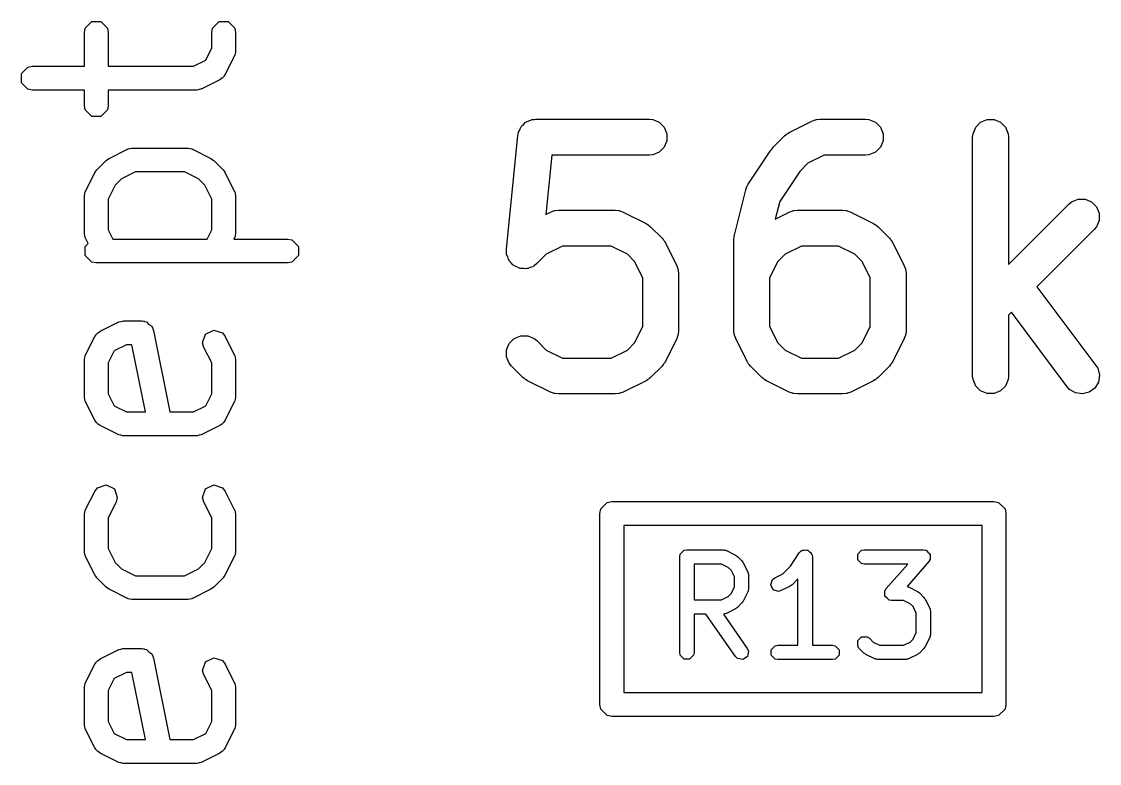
# Model space of a CAD drawing. Extents: x 2.08 to 4.63, y -4.92 to -2.81.
# Drawn here: x 2.4854 to 2.6631, y -4.4073 to -4.2851 of the extents above; entities that cross this region are included whole.
import ezdxf

# ---------------------------------------------------------------- set-up
doc = ezdxf.new("R2010")
doc.units = 0
doc.header["$MEASUREMENT"] = 0
doc.layers.add('BLACK', color=7, linetype='CONTINUOUS')

msp = doc.modelspace()

# ---------------------------------------------------------------- linework, layer by layer
at = {"layer": 'BLACK', "linetype": 'CONTINUOUS'}
for p, q in [((2.49589, -4.28613), (2.49695, -4.28507)), ((2.49695, -4.28507), (2.49846, -4.28507)), ((2.49846, -4.28507), (2.49953, -4.28613)), ((2.51689, -4.28613), (2.51795, -4.28507)), ((2.51795, -4.28507), (2.51946, -4.28507)), ((2.51946, -4.28507), (2.52052, -4.28613)), ((2.49574, -4.28689), (2.49589, -4.28613)), ((2.49574, -4.29242), (2.49574, -4.28689)), ((2.49953, -4.28613), (2.49967, -4.28689)), ((2.49967, -4.28689), (2.49967, -4.29242)), ((2.51674, -4.28689), (2.51689, -4.28613)), ((2.51674, -4.28942), (2.51674, -4.28689)), ((2.52052, -4.28613), (2.52067, -4.28689)), ((2.52067, -4.28689), (2.52067, -4.28989)), ((2.51574, -4.29142), (2.51674, -4.28942)), ((2.52049, -4.29067), (2.52046, -4.29077)), ((2.52052, -4.29064), (2.52049, -4.29067)), ((2.52058, -4.29033), (2.52052, -4.29064)), ((2.52067, -4.29003), (2.52058, -4.29033)), ((2.52067, -4.28989), (2.52065, -4.28998)), ((2.52065, -4.28998), (2.52067, -4.29003)), ((2.48645, -4.29257), (2.48721, -4.29242)), ((2.48721, -4.29242), (2.49574, -4.29242)), ((2.49967, -4.29242), (2.51374, -4.29242)), ((2.51374, -4.29242), (2.51574, -4.29142)), ((2.52046, -4.29077), (2.51896, -4.29377)), ((2.48539, -4.29363), (2.48645, -4.29257)), ((2.48539, -4.29514), (2.48539, -4.29363)), ((2.51858, -4.29426), (2.51849, -4.29437)), ((2.51869, -4.29418), (2.51858, -4.29426)), ((2.51872, -4.29408), (2.51869, -4.29418)), ((2.51896, -4.29377), (2.51872, -4.29408)), ((2.48645, -4.2962), (2.48539, -4.29514)), ((2.51808, -4.29465), (2.51508, -4.29615)), ((2.51839, -4.29441), (2.51808, -4.29465)), ((2.51849, -4.29437), (2.51839, -4.29441)), ((2.48721, -4.29635), (2.48645, -4.2962)), ((2.49574, -4.29635), (2.48721, -4.29635)), ((2.49574, -4.29888), (2.49574, -4.29635)), ((2.5142, -4.29635), (2.49967, -4.29635)), ((2.49967, -4.29635), (2.49967, -4.29888)), ((2.5143, -4.29633), (2.5142, -4.29635)), ((2.51434, -4.29635), (2.5143, -4.29633)), ((2.51465, -4.29627), (2.51434, -4.29635)), ((2.51496, -4.2962), (2.51465, -4.29627)), ((2.51499, -4.29617), (2.51496, -4.2962)), ((2.51508, -4.29615), (2.51499, -4.29617)), ((2.49589, -4.29964), (2.49574, -4.29888)), ((2.49695, -4.3007), (2.49589, -4.29964)), ((2.49953, -4.29964), (2.49846, -4.3007)), ((2.49967, -4.29888), (2.49953, -4.29964)), ((2.49846, -4.3007), (2.49695, -4.3007)), ((2.56874, -4.30152), (2.56915, -4.3014)), ((2.56915, -4.3014), (2.56955, -4.30123)), ((2.56955, -4.30123), (2.56977, -4.30121)), ((2.56977, -4.30121), (2.56984, -4.30119)), ((2.56984, -4.30119), (2.56991, -4.30119)), ((2.56991, -4.30119), (2.57012, -4.30117)), ((2.57012, -4.30117), (2.58887, -4.30117)), ((2.58887, -4.30117), (2.58945, -4.30123)), ((2.58945, -4.30123), (2.59051, -4.30167)), ((2.61567, -4.30149), (2.61621, -4.30128)), ((2.61621, -4.30128), (2.61632, -4.30127)), ((2.61632, -4.30127), (2.61642, -4.30123)), ((2.61642, -4.30123), (2.61699, -4.30117)), ((2.61699, -4.30117), (2.62449, -4.30117)), ((2.62449, -4.30117), (2.62507, -4.30123)), ((2.62507, -4.30123), (2.62613, -4.30167)), ((2.64347, -4.30167), (2.64454, -4.30123)), ((2.64454, -4.30123), (2.64569, -4.30123)), ((2.64569, -4.30123), (2.64675, -4.30167)), ((2.5673, -4.30327), (2.5675, -4.30289)), ((2.5675, -4.30289), (2.56767, -4.30249)), ((2.56767, -4.30249), (2.56777, -4.30238)), ((2.56777, -4.30238), (2.56784, -4.30225)), ((2.56784, -4.30225), (2.56818, -4.30198)), ((2.56818, -4.30198), (2.56848, -4.30167)), ((2.56848, -4.30167), (2.56862, -4.30161)), ((2.56862, -4.30161), (2.56874, -4.30152)), ((2.59051, -4.30167), (2.59133, -4.30249)), ((2.59133, -4.30249), (2.59177, -4.30355)), ((2.61192, -4.30336), (2.61567, -4.30149)), ((2.62613, -4.30167), (2.62695, -4.30249)), ((2.62695, -4.30249), (2.62739, -4.30355)), ((2.64222, -4.30355), (2.64266, -4.30249)), ((2.64266, -4.30249), (2.64347, -4.30167)), ((2.64675, -4.30167), (2.64757, -4.30249)), ((2.64757, -4.30249), (2.64801, -4.30355)), ((2.56531, -4.32258), (2.56719, -4.30383)), ((2.56719, -4.30383), (2.56723, -4.30362)), ((2.56723, -4.30355), (2.56726, -4.30348)), ((2.56723, -4.30362), (2.56723, -4.30355)), ((2.56726, -4.30348), (2.5673, -4.30327)), ((2.59177, -4.3047), (2.59133, -4.30577)), ((2.59177, -4.30355), (2.59177, -4.3047)), ((2.60928, -4.30579), (2.61116, -4.30391)), ((2.61116, -4.30391), (2.61138, -4.30373)), ((2.61138, -4.30373), (2.61143, -4.30367)), ((2.61143, -4.30367), (2.61152, -4.30361)), ((2.61152, -4.30361), (2.6116, -4.30355)), ((2.6116, -4.30355), (2.61167, -4.30352)), ((2.61167, -4.30352), (2.61192, -4.30336)), ((2.62739, -4.3047), (2.62695, -4.30577)), ((2.62739, -4.30355), (2.62739, -4.3047)), ((2.64216, -4.30413), (2.64222, -4.30355)), ((2.64216, -4.3435), (2.64216, -4.30413)), ((2.64801, -4.30355), (2.64807, -4.30413)), ((2.64807, -4.30413), (2.64807, -4.32512)), ((2.49983, -4.30762), (2.50283, -4.30612)), ((2.50283, -4.30612), (2.50292, -4.3061)), ((2.50292, -4.3061), (2.50295, -4.30606)), ((2.50295, -4.30606), (2.50326, -4.306)), ((2.50326, -4.306), (2.50357, -4.30592)), ((2.50357, -4.30592), (2.50361, -4.30593)), ((2.50361, -4.30593), (2.50371, -4.30591)), ((2.50371, -4.30591), (2.5127, -4.30591)), ((2.5127, -4.30591), (2.5128, -4.30593)), ((2.5128, -4.30593), (2.51284, -4.30592)), ((2.51284, -4.30592), (2.51315, -4.306)), ((2.51315, -4.306), (2.51346, -4.30606)), ((2.51346, -4.30606), (2.51349, -4.3061)), ((2.51349, -4.3061), (2.51358, -4.30612)), ((2.51358, -4.30612), (2.51658, -4.30762)), ((2.59051, -4.30658), (2.58945, -4.30702)), ((2.59133, -4.30577), (2.59051, -4.30658)), ((2.60516, -4.31186), (2.60891, -4.30624)), ((2.60891, -4.30624), (2.60909, -4.30602)), ((2.60891, -4.30624), (2.60891, -4.30624)), ((2.60891, -4.30624), (2.60891, -4.30624)), ((2.60909, -4.30602), (2.60928, -4.30579)), ((2.60928, -4.30579), (2.60928, -4.30579)), ((2.60928, -4.30579), (2.60928, -4.30579)), ((2.62613, -4.30658), (2.62507, -4.30702)), ((2.62695, -4.30577), (2.62613, -4.30658)), ((2.49781, -4.30949), (2.49931, -4.30799)), ((2.49931, -4.30799), (2.49958, -4.30782)), ((2.49958, -4.30782), (2.49983, -4.30762)), ((2.51658, -4.30762), (2.51683, -4.30782)), ((2.51683, -4.30782), (2.5171, -4.30799)), ((2.5171, -4.30799), (2.5186, -4.30949)), ((2.5728, -4.30708), (2.57182, -4.31685)), ((2.58887, -4.30708), (2.5728, -4.30708)), ((2.58945, -4.30702), (2.58887, -4.30708)), ((2.61499, -4.30843), (2.61366, -4.30976)), ((2.61769, -4.30708), (2.61499, -4.30843)), ((2.62449, -4.30708), (2.61769, -4.30708)), ((2.62507, -4.30702), (2.62449, -4.30708)), ((2.49595, -4.313), (2.49745, -4.31)), ((2.49745, -4.31), (2.49764, -4.30975)), ((2.49764, -4.30975), (2.49781, -4.30949)), ((2.50417, -4.30985), (2.50187, -4.311)), ((2.51224, -4.30985), (2.50417, -4.30985)), ((2.51454, -4.311), (2.51224, -4.30985)), ((2.5186, -4.30949), (2.51877, -4.30975)), ((2.51877, -4.30975), (2.51896, -4.31)), ((2.51896, -4.31), (2.52046, -4.313)), ((2.61366, -4.30976), (2.61036, -4.31471)), ((2.50082, -4.31205), (2.49967, -4.31435)), ((2.50187, -4.311), (2.50082, -4.31205)), ((2.51559, -4.31205), (2.51454, -4.311)), ((2.51674, -4.31435), (2.51559, -4.31205)), ((2.60499, -4.31218), (2.60516, -4.31186)), ((2.49574, -4.31374), (2.49583, -4.31344)), ((2.49576, -4.31379), (2.49574, -4.31374)), ((2.49574, -4.31388), (2.49576, -4.31379)), ((2.49583, -4.31344), (2.49589, -4.31313)), ((2.49589, -4.31313), (2.49592, -4.3131)), ((2.49592, -4.3131), (2.49595, -4.313)), ((2.52046, -4.313), (2.52049, -4.3131)), ((2.52049, -4.3131), (2.52052, -4.31313)), ((2.52052, -4.31313), (2.52058, -4.31344)), ((2.52058, -4.31344), (2.52067, -4.31374)), ((2.52067, -4.31374), (2.52065, -4.31379)), ((2.52065, -4.31379), (2.52067, -4.31388)), ((2.60288, -4.32028), (2.60475, -4.31278)), ((2.60475, -4.31278), (2.60488, -4.31244)), ((2.60488, -4.31244), (2.60489, -4.31237)), ((2.60489, -4.31237), (2.60492, -4.31231)), ((2.60492, -4.31231), (2.60495, -4.31224)), ((2.60495, -4.31224), (2.60499, -4.31218)), ((2.49574, -4.31988), (2.49574, -4.31388)), ((2.49967, -4.31435), (2.49967, -4.31942)), ((2.51674, -4.31942), (2.51674, -4.31435)), ((2.52067, -4.31388), (2.52067, -4.31988)), ((2.61036, -4.31471), (2.60963, -4.31763)), ((2.64807, -4.32512), (2.65802, -4.31516)), ((2.65802, -4.31516), (2.65847, -4.31479)), ((2.65847, -4.31479), (2.65954, -4.31435)), ((2.65954, -4.31435), (2.66069, -4.31435)), ((2.66069, -4.31435), (2.66175, -4.31479)), ((2.66175, -4.31479), (2.66257, -4.31561)), ((2.66257, -4.31561), (2.66301, -4.31667)), ((2.57182, -4.31685), (2.57255, -4.31648)), ((2.57255, -4.31648), (2.57309, -4.31628)), ((2.57309, -4.31628), (2.5732, -4.31627)), ((2.5732, -4.31627), (2.5733, -4.31623)), ((2.5733, -4.31623), (2.57387, -4.31617)), ((2.57387, -4.31617), (2.58325, -4.31617)), ((2.58325, -4.31617), (2.58382, -4.31623)), ((2.58382, -4.31623), (2.58392, -4.31627)), ((2.58392, -4.31627), (2.58403, -4.31628)), ((2.58403, -4.31628), (2.58457, -4.31648)), ((2.58457, -4.31648), (2.58832, -4.31836)), ((2.60963, -4.31763), (2.61192, -4.31648)), ((2.61192, -4.31648), (2.61246, -4.31628)), ((2.61246, -4.31628), (2.61257, -4.31627)), ((2.61257, -4.31627), (2.61267, -4.31623)), ((2.61267, -4.31623), (2.61324, -4.31617)), ((2.61324, -4.31617), (2.62074, -4.31617)), ((2.62074, -4.31617), (2.62132, -4.31623)), ((2.62132, -4.31623), (2.62142, -4.31627)), ((2.62142, -4.31627), (2.62152, -4.31628)), ((2.62152, -4.31628), (2.62206, -4.31648)), ((2.62206, -4.31648), (2.62581, -4.31836)), ((2.66301, -4.31667), (2.66301, -4.31783)), ((2.58832, -4.31836), (2.58856, -4.31851)), ((2.58856, -4.31851), (2.58864, -4.31854)), ((2.58864, -4.31854), (2.58872, -4.31861)), ((2.58872, -4.31861), (2.58881, -4.31867)), ((2.58881, -4.31867), (2.58886, -4.31873)), ((2.58886, -4.31873), (2.58908, -4.31891)), ((2.58908, -4.31891), (2.59096, -4.32079)), ((2.62581, -4.31836), (2.62606, -4.31851)), ((2.62606, -4.31851), (2.62613, -4.31854)), ((2.62613, -4.31854), (2.62621, -4.31861)), ((2.62621, -4.31861), (2.6263, -4.31867)), ((2.6263, -4.31867), (2.62635, -4.31873)), ((2.62635, -4.31873), (2.62658, -4.31891)), ((2.62658, -4.31891), (2.62845, -4.32079)), ((2.66257, -4.31889), (2.6622, -4.31934)), ((2.66301, -4.31783), (2.66257, -4.31889)), ((2.49576, -4.31998), (2.49574, -4.31988)), ((2.49574, -4.32002), (2.49576, -4.31998)), ((2.49583, -4.32033), (2.49574, -4.32002)), ((2.49589, -4.32064), (2.49583, -4.32033)), ((2.49592, -4.32067), (2.49589, -4.32064)), ((2.49595, -4.32076), (2.49592, -4.32067)), ((2.49638, -4.32163), (2.49595, -4.32076)), ((2.49967, -4.31942), (2.50042, -4.32091)), ((2.50042, -4.32091), (2.51599, -4.32091)), ((2.51599, -4.32091), (2.51674, -4.31942)), ((2.52046, -4.32076), (2.52039, -4.32091)), ((2.52039, -4.32091), (2.5292, -4.32091)), ((2.52049, -4.32067), (2.52046, -4.32076)), ((2.52052, -4.32064), (2.52049, -4.32067)), ((2.52058, -4.32033), (2.52052, -4.32064)), ((2.52067, -4.32002), (2.52058, -4.32033)), ((2.52067, -4.31988), (2.52065, -4.31998)), ((2.52065, -4.31998), (2.52067, -4.32002)), ((2.5292, -4.32091), (2.52996, -4.32106)), ((2.59096, -4.32079), (2.59114, -4.32101)), ((2.60279, -4.32086), (2.60283, -4.32064)), ((2.6028, -4.3209), (2.60279, -4.32086)), ((2.60279, -4.321), (2.6028, -4.3209)), ((2.60283, -4.32064), (2.60285, -4.32042)), ((2.60285, -4.32042), (2.60286, -4.32038)), ((2.60286, -4.32038), (2.60288, -4.32028)), ((2.62845, -4.32079), (2.62864, -4.32101)), ((2.6622, -4.31934), (2.65276, -4.32878)), ((2.49589, -4.32213), (2.49638, -4.32163)), ((2.49589, -4.32363), (2.49589, -4.32213)), ((2.52996, -4.32106), (2.53102, -4.32213)), ((2.53102, -4.32213), (2.53102, -4.32363)), ((2.56531, -4.32316), (2.56531, -4.32258)), ((2.57457, -4.32208), (2.57187, -4.32343)), ((2.58255, -4.32208), (2.57457, -4.32208)), ((2.58525, -4.32343), (2.58255, -4.32208)), ((2.59114, -4.32101), (2.5912, -4.32106)), ((2.5912, -4.32106), (2.59126, -4.32115)), ((2.59126, -4.32115), (2.59133, -4.32123)), ((2.59133, -4.32123), (2.59136, -4.32131)), ((2.59136, -4.32131), (2.59151, -4.32155)), ((2.59151, -4.32155), (2.59339, -4.3253)), ((2.60279, -4.336), (2.60279, -4.321)), ((2.61394, -4.32208), (2.61124, -4.32343)), ((2.62004, -4.32208), (2.61394, -4.32208)), ((2.62274, -4.32343), (2.62004, -4.32208)), ((2.62864, -4.32101), (2.6287, -4.32106)), ((2.6287, -4.32106), (2.62875, -4.32115)), ((2.62875, -4.32115), (2.62882, -4.32123)), ((2.62882, -4.32123), (2.62885, -4.32131)), ((2.62885, -4.32131), (2.62901, -4.32155)), ((2.62901, -4.32155), (2.63088, -4.3253)), ((2.49695, -4.3247), (2.49589, -4.32363)), ((2.53102, -4.32363), (2.52996, -4.3247)), ((2.56535, -4.3233), (2.56531, -4.32316)), ((2.56535, -4.32345), (2.56535, -4.3233)), ((2.56552, -4.32385), (2.56535, -4.32345)), ((2.56564, -4.32426), (2.56552, -4.32385)), ((2.56574, -4.32438), (2.56564, -4.32426)), ((2.56579, -4.32451), (2.56574, -4.32438)), ((2.5661, -4.32482), (2.56579, -4.32451)), ((2.57187, -4.32343), (2.57034, -4.32496)), ((2.58644, -4.32462), (2.58525, -4.32343)), ((2.61124, -4.32343), (2.61005, -4.32462)), ((2.62394, -4.32462), (2.62274, -4.32343)), ((2.49771, -4.32485), (2.49695, -4.3247)), ((2.5292, -4.32485), (2.49771, -4.32485)), ((2.52996, -4.3247), (2.5292, -4.32485)), ((2.56637, -4.32515), (2.5661, -4.32482)), ((2.5665, -4.32522), (2.56637, -4.32515)), ((2.56661, -4.32533), (2.5665, -4.32522)), ((2.56701, -4.32549), (2.56661, -4.32533)), ((2.56739, -4.3257), (2.56701, -4.32549)), ((2.56754, -4.32571), (2.56739, -4.3257)), ((2.56767, -4.32577), (2.56754, -4.32571)), ((2.5681, -4.32577), (2.56767, -4.32577)), ((2.56853, -4.32581), (2.5681, -4.32577)), ((2.56868, -4.32577), (2.56853, -4.32581)), ((2.56882, -4.32577), (2.56868, -4.32577)), ((2.56922, -4.32561), (2.56882, -4.32577)), ((2.56964, -4.32548), (2.56922, -4.32561)), ((2.56975, -4.32539), (2.56964, -4.32548)), ((2.56989, -4.32533), (2.56975, -4.32539)), ((2.57034, -4.32496), (2.56989, -4.32533)), ((2.58779, -4.32732), (2.58644, -4.32462)), ((2.59339, -4.3253), (2.59359, -4.32584)), ((2.59359, -4.32584), (2.5936, -4.32595)), ((2.5936, -4.32595), (2.59364, -4.32605)), ((2.59364, -4.32605), (2.5937, -4.32662)), ((2.61005, -4.32462), (2.6087, -4.32732)), ((2.62529, -4.32732), (2.62394, -4.32462)), ((2.63088, -4.3253), (2.63109, -4.32584)), ((2.63109, -4.32584), (2.6311, -4.32595)), ((2.6311, -4.32595), (2.63114, -4.32605)), ((2.63114, -4.32605), (2.63119, -4.32662)), ((2.58779, -4.3353), (2.58779, -4.32732)), ((2.5937, -4.32662), (2.5937, -4.336)), ((2.6087, -4.32732), (2.6087, -4.3353)), ((2.62529, -4.3353), (2.62529, -4.32732)), ((2.63119, -4.32662), (2.63119, -4.336)), ((2.65276, -4.32878), (2.66247, -4.34173)), ((2.64854, -4.33299), (2.64807, -4.33347)), ((2.65775, -4.34527), (2.64854, -4.33299)), ((2.49833, -4.33612), (2.50133, -4.33462)), ((2.50133, -4.33462), (2.50142, -4.33459)), ((2.50142, -4.33459), (2.50145, -4.33456)), ((2.50145, -4.33456), (2.50176, -4.3345)), ((2.50176, -4.3345), (2.50207, -4.33442)), ((2.50207, -4.33442), (2.50211, -4.33443)), ((2.50211, -4.33443), (2.50221, -4.33441)), ((2.50221, -4.33441), (2.50521, -4.33441)), ((2.50521, -4.33441), (2.50549, -4.33447)), ((2.50549, -4.33447), (2.50559, -4.33445)), ((2.50559, -4.33445), (2.50567, -4.3345)), ((2.50567, -4.3345), (2.50596, -4.33456)), ((2.50596, -4.33456), (2.50636, -4.33497)), ((2.50636, -4.33497), (2.50684, -4.33528)), ((2.64807, -4.33347), (2.64807, -4.3435)), ((2.49745, -4.337), (2.49769, -4.33669)), ((2.49769, -4.33669), (2.49772, -4.33659)), ((2.49772, -4.33659), (2.49783, -4.3365)), ((2.49783, -4.3365), (2.49792, -4.33639)), ((2.49792, -4.33639), (2.49802, -4.33636)), ((2.49802, -4.33636), (2.49833, -4.33612)), ((2.50684, -4.33528), (2.50695, -4.33556)), ((2.50695, -4.33556), (2.50702, -4.33563)), ((2.50702, -4.33563), (2.50702, -4.33573)), ((2.50702, -4.33573), (2.50714, -4.33599)), ((2.50714, -4.33599), (2.50982, -4.34941)), ((2.51524, -4.33802), (2.51572, -4.33659)), ((2.51572, -4.33659), (2.51706, -4.33592)), ((2.51706, -4.33592), (2.51849, -4.33639)), ((2.51849, -4.33639), (2.51896, -4.337)), ((2.56661, -4.33729), (2.56767, -4.33685)), ((2.56767, -4.33685), (2.56882, -4.33685)), ((2.56882, -4.33685), (2.56989, -4.33729)), ((2.58644, -4.338), (2.58779, -4.3353)), ((2.59359, -4.33678), (2.59339, -4.33732)), ((2.5936, -4.33667), (2.59359, -4.33678)), ((2.59364, -4.33657), (2.5936, -4.33667)), ((2.5937, -4.336), (2.59364, -4.33657)), ((2.60285, -4.33657), (2.60279, -4.336)), ((2.60289, -4.33667), (2.60285, -4.33657)), ((2.6029, -4.33678), (2.60289, -4.33667)), ((2.6031, -4.33732), (2.6029, -4.33678)), ((2.6087, -4.3353), (2.61005, -4.338)), ((2.62394, -4.338), (2.62529, -4.3353)), ((2.63109, -4.33678), (2.63088, -4.33732)), ((2.6311, -4.33667), (2.63109, -4.33678)), ((2.63114, -4.33657), (2.6311, -4.33667)), ((2.63119, -4.336), (2.63114, -4.33657)), ((2.49595, -4.34), (2.49745, -4.337)), ((2.50267, -4.33835), (2.50067, -4.33935)), ((2.50359, -4.33835), (2.50267, -4.33835)), ((2.5058, -4.34941), (2.50359, -4.33835)), ((2.51544, -4.33876), (2.51524, -4.33802)), ((2.51896, -4.337), (2.52046, -4.34)), ((2.56535, -4.33917), (2.56579, -4.33811)), ((2.56579, -4.33811), (2.56661, -4.33729)), ((2.56989, -4.33729), (2.57034, -4.33766)), ((2.57034, -4.33766), (2.57187, -4.3392)), ((2.58525, -4.3392), (2.58644, -4.338)), ((2.59339, -4.33732), (2.59151, -4.34107)), ((2.60498, -4.34107), (2.6031, -4.33732)), ((2.61005, -4.338), (2.61124, -4.3392)), ((2.62274, -4.3392), (2.62394, -4.338)), ((2.63088, -4.33732), (2.62901, -4.34107)), ((2.49574, -4.34074), (2.49583, -4.34044)), ((2.49583, -4.34044), (2.49589, -4.34013)), ((2.49589, -4.34013), (2.49592, -4.34009)), ((2.49592, -4.34009), (2.49595, -4.34)), ((2.50067, -4.33935), (2.49967, -4.34134)), ((2.51674, -4.34134), (2.51544, -4.33876)), ((2.52046, -4.34), (2.52049, -4.34009)), ((2.52049, -4.34009), (2.52052, -4.34013)), ((2.52052, -4.34013), (2.52058, -4.34044)), ((2.52058, -4.34044), (2.52067, -4.34074)), ((2.56535, -4.34032), (2.56535, -4.33917)), ((2.56579, -4.34139), (2.56535, -4.34032)), ((2.57187, -4.3392), (2.57457, -4.34054)), ((2.58255, -4.34054), (2.58525, -4.3392)), ((2.61124, -4.3392), (2.61394, -4.34054)), ((2.62004, -4.34054), (2.62274, -4.3392)), ((2.49576, -4.34078), (2.49574, -4.34074)), ((2.49574, -4.34088), (2.49576, -4.34078)), ((2.49574, -4.34688), (2.49574, -4.34088)), ((2.49967, -4.34134), (2.49967, -4.34641)), ((2.51674, -4.34641), (2.51674, -4.34134)), ((2.52067, -4.34074), (2.52065, -4.34078)), ((2.52065, -4.34078), (2.52067, -4.34088)), ((2.52067, -4.34088), (2.52067, -4.34688)), ((2.56616, -4.34184), (2.56579, -4.34139)), ((2.56804, -4.34371), (2.56616, -4.34184)), ((2.57457, -4.34054), (2.58255, -4.34054)), ((2.59096, -4.34184), (2.58908, -4.34371)), ((2.59114, -4.34161), (2.59096, -4.34184)), ((2.5912, -4.34156), (2.59114, -4.34161)), ((2.59126, -4.34147), (2.5912, -4.34156)), ((2.59133, -4.34139), (2.59126, -4.34147)), ((2.59136, -4.34132), (2.59133, -4.34139)), ((2.59151, -4.34107), (2.59136, -4.34132)), ((2.60513, -4.34132), (2.60498, -4.34107)), ((2.60516, -4.34139), (2.60513, -4.34132)), ((2.60523, -4.34147), (2.60516, -4.34139)), ((2.60529, -4.34156), (2.60523, -4.34147)), ((2.60534, -4.34161), (2.60529, -4.34156)), ((2.60553, -4.34184), (2.60534, -4.34161)), ((2.60741, -4.34371), (2.60553, -4.34184)), ((2.61394, -4.34054), (2.62004, -4.34054)), ((2.62845, -4.34184), (2.62658, -4.34371)), ((2.62864, -4.34161), (2.62845, -4.34184)), ((2.6287, -4.34156), (2.62864, -4.34161)), ((2.62875, -4.34147), (2.6287, -4.34156)), ((2.62882, -4.34139), (2.62875, -4.34147)), ((2.62885, -4.34132), (2.62882, -4.34139)), ((2.62901, -4.34107), (2.62885, -4.34132)), ((2.66247, -4.34173), (2.66277, -4.34222)), ((2.66277, -4.34222), (2.66306, -4.34334)), ((2.56826, -4.3439), (2.56804, -4.34371)), ((2.56831, -4.34395), (2.56826, -4.3439)), ((2.5684, -4.34401), (2.56831, -4.34395)), ((2.56848, -4.34408), (2.5684, -4.34401)), ((2.58872, -4.34401), (2.58864, -4.34408)), ((2.58881, -4.34395), (2.58872, -4.34401)), ((2.58886, -4.3439), (2.58881, -4.34395)), ((2.58908, -4.34371), (2.58886, -4.3439)), ((2.60763, -4.3439), (2.60741, -4.34371)), ((2.60768, -4.34395), (2.60763, -4.3439)), ((2.60777, -4.34401), (2.60768, -4.34395)), ((2.60785, -4.34408), (2.60777, -4.34401)), ((2.62621, -4.34401), (2.62613, -4.34408)), ((2.6263, -4.34395), (2.62621, -4.34401)), ((2.62635, -4.3439), (2.6263, -4.34395)), ((2.62658, -4.34371), (2.62635, -4.3439)), ((2.64222, -4.34407), (2.64216, -4.3435)), ((2.64807, -4.3435), (2.64801, -4.34407)), ((2.66306, -4.34334), (2.6629, -4.34448)), ((2.56855, -4.34411), (2.56848, -4.34408)), ((2.5688, -4.34426), (2.56855, -4.34411)), ((2.57255, -4.34614), (2.5688, -4.34426)), ((2.58832, -4.34426), (2.58457, -4.34614)), ((2.58856, -4.34411), (2.58832, -4.34426)), ((2.58864, -4.34408), (2.58856, -4.34411)), ((2.60792, -4.34411), (2.60785, -4.34408)), ((2.60817, -4.34426), (2.60792, -4.34411)), ((2.61192, -4.34614), (2.60817, -4.34426)), ((2.62581, -4.34426), (2.62206, -4.34614)), ((2.62606, -4.34411), (2.62581, -4.34426)), ((2.62613, -4.34408), (2.62606, -4.34411)), ((2.64266, -4.34514), (2.64222, -4.34407)), ((2.64347, -4.34595), (2.64266, -4.34514)), ((2.64757, -4.34514), (2.64675, -4.34595)), ((2.64801, -4.34407), (2.64757, -4.34514)), ((2.65814, -4.3457), (2.65775, -4.34527)), ((2.65913, -4.34628), (2.65814, -4.3457)), ((2.66231, -4.34547), (2.66139, -4.34616)), ((2.6629, -4.34448), (2.66231, -4.34547)), ((2.49576, -4.34698), (2.49574, -4.34688)), ((2.49574, -4.34702), (2.49576, -4.34698)), ((2.49583, -4.34732), (2.49574, -4.34702)), ((2.49589, -4.34763), (2.49583, -4.34732)), ((2.49967, -4.34641), (2.50067, -4.34841)), ((2.51574, -4.34841), (2.51674, -4.34641)), ((2.52058, -4.34732), (2.52052, -4.34763)), ((2.52067, -4.34702), (2.52058, -4.34732)), ((2.52067, -4.34688), (2.52065, -4.34698)), ((2.52065, -4.34698), (2.52067, -4.34702)), ((2.57309, -4.34634), (2.57255, -4.34614)), ((2.5732, -4.34635), (2.57309, -4.34634)), ((2.5733, -4.34639), (2.5732, -4.34635)), ((2.57387, -4.34645), (2.5733, -4.34639)), ((2.58325, -4.34645), (2.57387, -4.34645)), ((2.58382, -4.34639), (2.58325, -4.34645)), ((2.58392, -4.34635), (2.58382, -4.34639)), ((2.58403, -4.34634), (2.58392, -4.34635)), ((2.58457, -4.34614), (2.58403, -4.34634)), ((2.61246, -4.34634), (2.61192, -4.34614)), ((2.61257, -4.34635), (2.61246, -4.34634)), ((2.61267, -4.34639), (2.61257, -4.34635)), ((2.61324, -4.34645), (2.61267, -4.34639)), ((2.62074, -4.34645), (2.61324, -4.34645)), ((2.62132, -4.34639), (2.62074, -4.34645)), ((2.62142, -4.34635), (2.62132, -4.34639)), ((2.62152, -4.34634), (2.62142, -4.34635)), ((2.62206, -4.34614), (2.62152, -4.34634)), ((2.64454, -4.34639), (2.64347, -4.34595)), ((2.64569, -4.34639), (2.64454, -4.34639)), ((2.64675, -4.34595), (2.64569, -4.34639)), ((2.66027, -4.34645), (2.65913, -4.34628)), ((2.66139, -4.34616), (2.66027, -4.34645)), ((2.49592, -4.34766), (2.49589, -4.34763)), ((2.49595, -4.34776), (2.49592, -4.34766)), ((2.49745, -4.35076), (2.49595, -4.34776)), ((2.50067, -4.34841), (2.50267, -4.34941)), ((2.51374, -4.34941), (2.51574, -4.34841)), ((2.52046, -4.34776), (2.51896, -4.35076)), ((2.52049, -4.34766), (2.52046, -4.34776)), ((2.52052, -4.34763), (2.52049, -4.34766)), ((2.49769, -4.35107), (2.49745, -4.35076)), ((2.49772, -4.35117), (2.49769, -4.35107)), ((2.49783, -4.35125), (2.49772, -4.35117)), ((2.50267, -4.34941), (2.5058, -4.34941)), ((2.50982, -4.34941), (2.51374, -4.34941)), ((2.51869, -4.35117), (2.51858, -4.35125)), ((2.51872, -4.35107), (2.51869, -4.35117)), ((2.51896, -4.35076), (2.51872, -4.35107)), ((2.49792, -4.35137), (2.49783, -4.35125)), ((2.49802, -4.3514), (2.49792, -4.35137)), ((2.49833, -4.35164), (2.49802, -4.3514)), ((2.50133, -4.35314), (2.49833, -4.35164)), ((2.51808, -4.35164), (2.51508, -4.35314)), ((2.51839, -4.3514), (2.51808, -4.35164)), ((2.51849, -4.35137), (2.51839, -4.3514)), ((2.51858, -4.35125), (2.51849, -4.35137)), ((2.50142, -4.35316), (2.50133, -4.35314)), ((2.50145, -4.3532), (2.50142, -4.35316)), ((2.50176, -4.35326), (2.50145, -4.3532)), ((2.50207, -4.35334), (2.50176, -4.35326)), ((2.50211, -4.35333), (2.50207, -4.35334)), ((2.50221, -4.35335), (2.50211, -4.35333)), ((2.5142, -4.35335), (2.50221, -4.35335)), ((2.5143, -4.35333), (2.5142, -4.35335)), ((2.51434, -4.35334), (2.5143, -4.35333)), ((2.51465, -4.35326), (2.51434, -4.35334)), ((2.51496, -4.3532), (2.51465, -4.35326)), ((2.51499, -4.35316), (2.51496, -4.3532)), ((2.51508, -4.35314), (2.51499, -4.35316)), ((2.49792, -4.36189), (2.49935, -4.36141)), ((2.49935, -4.36141), (2.50069, -4.36209)), ((2.51572, -4.36209), (2.51706, -4.36141)), ((2.51706, -4.36141), (2.51849, -4.36189)), ((2.49595, -4.3655), (2.49745, -4.3625)), ((2.49745, -4.3625), (2.49792, -4.36189)), ((2.50069, -4.36209), (2.50117, -4.36352)), ((2.50117, -4.36352), (2.50097, -4.36426)), ((2.51524, -4.36352), (2.51572, -4.36209)), ((2.51544, -4.36426), (2.51524, -4.36352)), ((2.51849, -4.36189), (2.51896, -4.3625)), ((2.51896, -4.3625), (2.52046, -4.3655)), ((2.50097, -4.36426), (2.49967, -4.36684)), ((2.51674, -4.36684), (2.51544, -4.36426)), ((2.58087, -4.36539), (2.58193, -4.36432)), ((2.58193, -4.36432), (2.58268, -4.36417)), ((2.58268, -4.36417), (2.64568, -4.36417)), ((2.64568, -4.36417), (2.64643, -4.36432)), ((2.64643, -4.36432), (2.6475, -4.36539)), ((2.49574, -4.36624), (2.49583, -4.36593)), ((2.49576, -4.36628), (2.49574, -4.36624)), ((2.49574, -4.36638), (2.49576, -4.36628)), ((2.49574, -4.37238), (2.49574, -4.36638)), ((2.49583, -4.36593), (2.49589, -4.36562)), ((2.49589, -4.36562), (2.49592, -4.36559)), ((2.49592, -4.36559), (2.49595, -4.3655)), ((2.49967, -4.36684), (2.49967, -4.37191)), ((2.51674, -4.37191), (2.51674, -4.36684)), ((2.52046, -4.3655), (2.52049, -4.36559)), ((2.52049, -4.36559), (2.52052, -4.36562)), ((2.52052, -4.36562), (2.52058, -4.36593)), ((2.52058, -4.36593), (2.52067, -4.36624)), ((2.52067, -4.36624), (2.52065, -4.36628)), ((2.52065, -4.36628), (2.52067, -4.36638)), ((2.52067, -4.36638), (2.52067, -4.37238)), ((2.58072, -4.36614), (2.58087, -4.36539)), ((2.58072, -4.39764), (2.58072, -4.36614)), ((2.6475, -4.36539), (2.64764, -4.36614)), ((2.64764, -4.36614), (2.64764, -4.39764)), ((2.58465, -4.36811), (2.58465, -4.39567)), ((2.64371, -4.36811), (2.58465, -4.36811)), ((2.64371, -4.39567), (2.64371, -4.36811)), ((2.49576, -4.37247), (2.49574, -4.37238)), ((2.49574, -4.37251), (2.49576, -4.37247)), ((2.49967, -4.37191), (2.50082, -4.37421)), ((2.51559, -4.37421), (2.51674, -4.37191)), ((2.52067, -4.37238), (2.52065, -4.37247)), ((2.52065, -4.37247), (2.52067, -4.37251)), ((2.59397, -4.37285), (2.59461, -4.37221)), ((2.59461, -4.37221), (2.59506, -4.37212)), ((2.59506, -4.37212), (2.60106, -4.37212)), ((2.60106, -4.37212), (2.60112, -4.37213)), ((2.60112, -4.37213), (2.60114, -4.37213)), ((2.60114, -4.37213), (2.60132, -4.37218)), ((2.60132, -4.37218), (2.60151, -4.37221)), ((2.60151, -4.37221), (2.60153, -4.37223)), ((2.60153, -4.37223), (2.60159, -4.37225)), ((2.60159, -4.37225), (2.60309, -4.373)), ((2.61357, -4.37265), (2.6139, -4.37232)), ((2.6139, -4.37232), (2.61402, -4.3723)), ((2.61402, -4.3723), (2.6141, -4.37221)), ((2.6141, -4.37221), (2.61445, -4.37221)), ((2.61445, -4.37221), (2.61478, -4.37215)), ((2.61478, -4.37215), (2.61489, -4.37221)), ((2.61489, -4.37221), (2.61501, -4.37221)), ((2.61501, -4.37221), (2.61525, -4.37246)), ((2.61525, -4.37246), (2.61554, -4.37265)), ((2.62321, -4.37285), (2.62385, -4.37221)), ((2.62385, -4.37221), (2.6243, -4.37212)), ((2.6243, -4.37212), (2.63405, -4.37212)), ((2.63405, -4.37212), (2.63438, -4.37219)), ((2.63438, -4.37219), (2.63443, -4.37219)), ((2.63443, -4.37219), (2.63445, -4.3722)), ((2.63445, -4.3722), (2.6345, -4.37221)), ((2.6345, -4.37221), (2.6348, -4.37251)), ((2.49583, -4.37282), (2.49574, -4.37251)), ((2.49589, -4.37313), (2.49583, -4.37282)), ((2.49592, -4.37316), (2.49589, -4.37313)), ((2.49595, -4.37326), (2.49592, -4.37316)), ((2.49745, -4.37626), (2.49595, -4.37326)), ((2.50082, -4.37421), (2.50187, -4.37526)), ((2.51454, -4.37526), (2.51559, -4.37421)), ((2.52046, -4.37326), (2.51896, -4.37626)), ((2.52049, -4.37316), (2.52046, -4.37326)), ((2.52052, -4.37313), (2.52049, -4.37316)), ((2.52058, -4.37282), (2.52052, -4.37313)), ((2.52067, -4.37251), (2.52058, -4.37282)), ((2.59388, -4.3733), (2.59397, -4.37285)), ((2.59388, -4.38905), (2.59388, -4.3733)), ((2.60309, -4.373), (2.60323, -4.37311)), ((2.60323, -4.37311), (2.60339, -4.37322)), ((2.60339, -4.37322), (2.60414, -4.37397)), ((2.60414, -4.37397), (2.60425, -4.37413)), ((2.60425, -4.37413), (2.60436, -4.37428)), ((2.61214, -4.3748), (2.61357, -4.37265)), ((2.61554, -4.37265), (2.61556, -4.37277)), ((2.61556, -4.37277), (2.61565, -4.37285)), ((2.61565, -4.37285), (2.61574, -4.3733)), ((2.61574, -4.3733), (2.61574, -4.38787)), ((2.62321, -4.37376), (2.62321, -4.37285)), ((2.62385, -4.3744), (2.62321, -4.37376)), ((2.63494, -4.37408), (2.63135, -4.37818)), ((2.6348, -4.37251), (2.63511, -4.37278)), ((2.63511, -4.37379), (2.63494, -4.37408)), ((2.63511, -4.37278), (2.63511, -4.37282)), ((2.63511, -4.37282), (2.63514, -4.37285)), ((2.63514, -4.37376), (2.63511, -4.37379)), ((2.63514, -4.37285), (2.63514, -4.37327)), ((2.63514, -4.37327), (2.63517, -4.37368)), ((2.63517, -4.37368), (2.63514, -4.37373)), ((2.63514, -4.37373), (2.63514, -4.37376)), ((2.50187, -4.37526), (2.50417, -4.37641)), ((2.51224, -4.37641), (2.51454, -4.37526)), ((2.60078, -4.37449), (2.59624, -4.37449)), ((2.59624, -4.37449), (2.59624, -4.38037)), ((2.60186, -4.37502), (2.60078, -4.37449)), ((2.60234, -4.3755), (2.60186, -4.37502)), ((2.60288, -4.37658), (2.60234, -4.3755)), ((2.60436, -4.37428), (2.60511, -4.37578)), ((2.60511, -4.37578), (2.60513, -4.37583)), ((2.60513, -4.37583), (2.60515, -4.37585)), ((2.60515, -4.37585), (2.60518, -4.37604)), ((2.60518, -4.37604), (2.60523, -4.37622)), ((2.61086, -4.37608), (2.61214, -4.3748)), ((2.6243, -4.37449), (2.62385, -4.3744)), ((2.63145, -4.37449), (2.6243, -4.37449)), ((2.62791, -4.37853), (2.63145, -4.37449)), ((2.49764, -4.3765), (2.49745, -4.37626)), ((2.49781, -4.37677), (2.49764, -4.3765)), ((2.49931, -4.37827), (2.49781, -4.37677)), ((2.50417, -4.37641), (2.51224, -4.37641)), ((2.5186, -4.37677), (2.5171, -4.37827)), ((2.51877, -4.3765), (2.5186, -4.37677)), ((2.51896, -4.37626), (2.51877, -4.3765)), ((2.60288, -4.37827), (2.60288, -4.37658)), ((2.60523, -4.37622), (2.60523, -4.37625)), ((2.60523, -4.37625), (2.60524, -4.3763)), ((2.60524, -4.3763), (2.60524, -4.37855)), ((2.60888, -4.37789), (2.60916, -4.37703)), ((2.60916, -4.37703), (2.60953, -4.37675)), ((2.60953, -4.37675), (2.61086, -4.37608)), ((2.61337, -4.37691), (2.61239, -4.37789)), ((2.61337, -4.38787), (2.61337, -4.37691)), ((2.49958, -4.37844), (2.49931, -4.37827)), ((2.49983, -4.37864), (2.49958, -4.37844)), ((2.50283, -4.38014), (2.49983, -4.37864)), ((2.51658, -4.37864), (2.51358, -4.38014)), ((2.51683, -4.37844), (2.51658, -4.37864)), ((2.5171, -4.37827), (2.51683, -4.37844)), ((2.60186, -4.37983), (2.60234, -4.37935)), ((2.60234, -4.37935), (2.60288, -4.37827)), ((2.60511, -4.37908), (2.60436, -4.38058)), ((2.60513, -4.37902), (2.60511, -4.37908)), ((2.60515, -4.37901), (2.60513, -4.37902)), ((2.60518, -4.37882), (2.60515, -4.37901)), ((2.60523, -4.37864), (2.60518, -4.37882)), ((2.60524, -4.37855), (2.60523, -4.37861)), ((2.60523, -4.37861), (2.60523, -4.37864)), ((2.60928, -4.3787), (2.60888, -4.37789)), ((2.61014, -4.37898), (2.60928, -4.3787)), ((2.61058, -4.37886), (2.61014, -4.37898)), ((2.61208, -4.37811), (2.61058, -4.37886)), ((2.61223, -4.37799), (2.61208, -4.37811)), ((2.61239, -4.37789), (2.61223, -4.37799)), ((2.62768, -4.37893), (2.62771, -4.37888)), ((2.62771, -4.37934), (2.62768, -4.37893)), ((2.62771, -4.37885), (2.62775, -4.37882)), ((2.62771, -4.37888), (2.62771, -4.37885)), ((2.62771, -4.37976), (2.62771, -4.37934)), ((2.62775, -4.37882), (2.62791, -4.37853)), ((2.63135, -4.37818), (2.63151, -4.37821)), ((2.63151, -4.37821), (2.63152, -4.37823)), ((2.63152, -4.37823), (2.63158, -4.37825)), ((2.63158, -4.37825), (2.63308, -4.379)), ((2.63308, -4.379), (2.63323, -4.37911)), ((2.63323, -4.37911), (2.63339, -4.37922)), ((2.63339, -4.37922), (2.63414, -4.37997)), ((2.50292, -4.38016), (2.50283, -4.38014)), ((2.50295, -4.38019), (2.50292, -4.38016)), ((2.50326, -4.38025), (2.50295, -4.38019)), ((2.50357, -4.38034), (2.50326, -4.38025)), ((2.50361, -4.38032), (2.50357, -4.38034)), ((2.50371, -4.38034), (2.50361, -4.38032)), ((2.5127, -4.38034), (2.50371, -4.38034)), ((2.5128, -4.38032), (2.5127, -4.38034)), ((2.51284, -4.38034), (2.5128, -4.38032)), ((2.51315, -4.38025), (2.51284, -4.38034)), ((2.51346, -4.38019), (2.51315, -4.38025)), ((2.51349, -4.38016), (2.51346, -4.38019)), ((2.51358, -4.38014), (2.51349, -4.38016)), ((2.59624, -4.38037), (2.60078, -4.38037)), ((2.60078, -4.38037), (2.60186, -4.37983)), ((2.60414, -4.38089), (2.60339, -4.38164)), ((2.60425, -4.38073), (2.60414, -4.38089)), ((2.60436, -4.38058), (2.60425, -4.38073)), ((2.62774, -4.37979), (2.62771, -4.37976)), ((2.62774, -4.37983), (2.62774, -4.37979)), ((2.62806, -4.3801), (2.62774, -4.37983)), ((2.62835, -4.38039), (2.62806, -4.3801)), ((2.62841, -4.38041), (2.62835, -4.38039)), ((2.62843, -4.38042), (2.62841, -4.38041)), ((2.62847, -4.38042), (2.62843, -4.38042)), ((2.6288, -4.38048), (2.62847, -4.38042)), ((2.63077, -4.38048), (2.6288, -4.38048)), ((2.63185, -4.38102), (2.63077, -4.38048)), ((2.63233, -4.3815), (2.63185, -4.38102)), ((2.63414, -4.37997), (2.63424, -4.38013)), ((2.63424, -4.38013), (2.63436, -4.38028)), ((2.63436, -4.38028), (2.63511, -4.38177)), ((2.59819, -4.38273), (2.59624, -4.38273)), ((2.59624, -4.38273), (2.59624, -4.38905)), ((2.60309, -4.38973), (2.59819, -4.38273)), ((2.60112, -4.38272), (2.60107, -4.38273)), ((2.60107, -4.38273), (2.60502, -4.38837)), ((2.60114, -4.38273), (2.60112, -4.38272)), ((2.60132, -4.38268), (2.60114, -4.38273)), ((2.60151, -4.38264), (2.60132, -4.38268)), ((2.60153, -4.38263), (2.60151, -4.38264)), ((2.60159, -4.38261), (2.60153, -4.38263)), ((2.60309, -4.38186), (2.60159, -4.38261)), ((2.60323, -4.38174), (2.60309, -4.38186)), ((2.60339, -4.38164), (2.60323, -4.38174)), ((2.63287, -4.38258), (2.63233, -4.3815)), ((2.63287, -4.38577), (2.63287, -4.38258)), ((2.63511, -4.38177), (2.63512, -4.38183)), ((2.63512, -4.38183), (2.63514, -4.38185)), ((2.63514, -4.38185), (2.63518, -4.38204)), ((2.63518, -4.38204), (2.63523, -4.38222)), ((2.63523, -4.38222), (2.63522, -4.38225)), ((2.63522, -4.38225), (2.63523, -4.3823)), ((2.63523, -4.3823), (2.63523, -4.38605)), ((2.62321, -4.3871), (2.62385, -4.38646)), ((2.62385, -4.38646), (2.62476, -4.38646)), ((2.62476, -4.38646), (2.62514, -4.38672)), ((2.63233, -4.38685), (2.63287, -4.38577)), ((2.63511, -4.38658), (2.63436, -4.38808)), ((2.63512, -4.38652), (2.63511, -4.38658)), ((2.63514, -4.3865), (2.63512, -4.38652)), ((2.63518, -4.38632), (2.63514, -4.3865)), ((2.63523, -4.38614), (2.63518, -4.38632)), ((2.63523, -4.38605), (2.63522, -4.38611)), ((2.63522, -4.38611), (2.63523, -4.38614)), ((2.50176, -4.38849), (2.50207, -4.38841)), ((2.50207, -4.38841), (2.50211, -4.38842)), ((2.50211, -4.38842), (2.50221, -4.3884)), ((2.50221, -4.3884), (2.50521, -4.3884)), ((2.50521, -4.3884), (2.50549, -4.38846)), ((2.50549, -4.38846), (2.50559, -4.38844)), ((2.50559, -4.38844), (2.50567, -4.3885)), ((2.60502, -4.38837), (2.60521, -4.3888)), ((2.60896, -4.3886), (2.6096, -4.38796)), ((2.6096, -4.38796), (2.61006, -4.38787)), ((2.61006, -4.38787), (2.61337, -4.38787)), ((2.61574, -4.38787), (2.61905, -4.38787)), ((2.61905, -4.38787), (2.61951, -4.38796)), ((2.61951, -4.38796), (2.62015, -4.3886)), ((2.62321, -4.388), (2.62321, -4.3871)), ((2.62347, -4.38839), (2.62321, -4.388)), ((2.62422, -4.38914), (2.62347, -4.38839)), ((2.62514, -4.38672), (2.62575, -4.38733)), ((2.62575, -4.38733), (2.62683, -4.38787)), ((2.62683, -4.38787), (2.63077, -4.38787)), ((2.63077, -4.38787), (2.63185, -4.38733)), ((2.63185, -4.38733), (2.63233, -4.38685)), ((2.63414, -4.38839), (2.63339, -4.38914)), ((2.63424, -4.38823), (2.63414, -4.38839)), ((2.63436, -4.38808), (2.63424, -4.38823)), ((2.49802, -4.39035), (2.49833, -4.39011)), ((2.49833, -4.39011), (2.50133, -4.38861)), ((2.50133, -4.38861), (2.50142, -4.38859)), ((2.50142, -4.38859), (2.50145, -4.38855)), ((2.50145, -4.38855), (2.50176, -4.38849)), ((2.50567, -4.3885), (2.50596, -4.38855)), ((2.50596, -4.38855), (2.50636, -4.38896)), ((2.50636, -4.38896), (2.50684, -4.38928)), ((2.50684, -4.38928), (2.50695, -4.38955)), ((2.50695, -4.38955), (2.50702, -4.38962)), ((2.50702, -4.38962), (2.50702, -4.38972)), ((2.50702, -4.38972), (2.50714, -4.38999)), ((2.50714, -4.38999), (2.50982, -4.4034)), ((2.51572, -4.39058), (2.51706, -4.38991)), ((2.51706, -4.38991), (2.51849, -4.39039)), ((2.59397, -4.3895), (2.59388, -4.38905)), ((2.59461, -4.39014), (2.59397, -4.3895)), ((2.59551, -4.39014), (2.59461, -4.39014)), ((2.59615, -4.3895), (2.59551, -4.39014)), ((2.59624, -4.38905), (2.59615, -4.3895)), ((2.60342, -4.39005), (2.60309, -4.38973)), ((2.60431, -4.39021), (2.60342, -4.39005)), ((2.60505, -4.38969), (2.60431, -4.39021)), ((2.60521, -4.3888), (2.60505, -4.38969)), ((2.60896, -4.3895), (2.60896, -4.3886)), ((2.6096, -4.39014), (2.60896, -4.3895)), ((2.61006, -4.39023), (2.6096, -4.39014)), ((2.61905, -4.39023), (2.61006, -4.39023)), ((2.61951, -4.39014), (2.61905, -4.39023)), ((2.62015, -4.3895), (2.61951, -4.39014)), ((2.62015, -4.3886), (2.62015, -4.3895)), ((2.62438, -4.38924), (2.62422, -4.38914)), ((2.62453, -4.38936), (2.62438, -4.38924)), ((2.62603, -4.39011), (2.62453, -4.38936)), ((2.62608, -4.39012), (2.62603, -4.39011)), ((2.6261, -4.39014), (2.62608, -4.39012)), ((2.62629, -4.39018), (2.6261, -4.39014)), ((2.62647, -4.39023), (2.62629, -4.39018)), ((2.6265, -4.39022), (2.62647, -4.39023)), ((2.62655, -4.39023), (2.6265, -4.39022)), ((2.63105, -4.39023), (2.62655, -4.39023)), ((2.63111, -4.39022), (2.63105, -4.39023)), ((2.63114, -4.39023), (2.63111, -4.39022)), ((2.63132, -4.39018), (2.63114, -4.39023)), ((2.63151, -4.39014), (2.63132, -4.39018)), ((2.63152, -4.39012), (2.63151, -4.39014)), ((2.63158, -4.39011), (2.63152, -4.39012)), ((2.63308, -4.38936), (2.63158, -4.39011)), ((2.63323, -4.38924), (2.63308, -4.38936)), ((2.63339, -4.38914), (2.63323, -4.38924)), ((2.49595, -4.39399), (2.49745, -4.39099)), ((2.49745, -4.39099), (2.49769, -4.39068)), ((2.49769, -4.39068), (2.49772, -4.39058)), ((2.49772, -4.39058), (2.49783, -4.3905)), ((2.49783, -4.3905), (2.49792, -4.39039)), ((2.49792, -4.39039), (2.49802, -4.39035)), ((2.51524, -4.39201), (2.51572, -4.39058)), ((2.51544, -4.39275), (2.51524, -4.39201)), ((2.51849, -4.39039), (2.51896, -4.39099)), ((2.51896, -4.39099), (2.52046, -4.39399)), ((2.50067, -4.39334), (2.49967, -4.39534)), ((2.50267, -4.39234), (2.50067, -4.39334)), ((2.50359, -4.39234), (2.50267, -4.39234)), ((2.5058, -4.4034), (2.50359, -4.39234)), ((2.51674, -4.39534), (2.51544, -4.39275)), ((2.49574, -4.39473), (2.49583, -4.39443)), ((2.49576, -4.39478), (2.49574, -4.39473)), ((2.49574, -4.39487), (2.49576, -4.39478)), ((2.49574, -4.40087), (2.49574, -4.39487)), ((2.49583, -4.39443), (2.49589, -4.39412)), ((2.49589, -4.39412), (2.49592, -4.39409)), ((2.49592, -4.39409), (2.49595, -4.39399)), ((2.49967, -4.39534), (2.49967, -4.40041)), ((2.51674, -4.40041), (2.51674, -4.39534)), ((2.52046, -4.39399), (2.52049, -4.39409)), ((2.52049, -4.39409), (2.52052, -4.39412)), ((2.52052, -4.39412), (2.52058, -4.39443)), ((2.52058, -4.39443), (2.52067, -4.39473)), ((2.52067, -4.39473), (2.52065, -4.39478)), ((2.52065, -4.39478), (2.52067, -4.39487)), ((2.52067, -4.39487), (2.52067, -4.40087)), ((2.58465, -4.39567), (2.64371, -4.39567)), ((2.58087, -4.39839), (2.58072, -4.39764)), ((2.58193, -4.39946), (2.58087, -4.39839)), ((2.6475, -4.39839), (2.64643, -4.39946)), ((2.64764, -4.39764), (2.6475, -4.39839)), ((2.49576, -4.40097), (2.49574, -4.40087)), ((2.49967, -4.40041), (2.50067, -4.4024)), ((2.51574, -4.4024), (2.51674, -4.40041)), ((2.52067, -4.40087), (2.52065, -4.40097)), ((2.58268, -4.39961), (2.58193, -4.39946)), ((2.64568, -4.39961), (2.58268, -4.39961)), ((2.64643, -4.39946), (2.64568, -4.39961)), ((2.49574, -4.40101), (2.49576, -4.40097)), ((2.49583, -4.40132), (2.49574, -4.40101)), ((2.49589, -4.40163), (2.49583, -4.40132)), ((2.49592, -4.40166), (2.49589, -4.40163)), ((2.49595, -4.40175), (2.49592, -4.40166)), ((2.49745, -4.40475), (2.49595, -4.40175)), ((2.50067, -4.4024), (2.50267, -4.4034)), ((2.51374, -4.4034), (2.51574, -4.4024)), ((2.52046, -4.40175), (2.51896, -4.40475)), ((2.52049, -4.40166), (2.52046, -4.40175)), ((2.52052, -4.40163), (2.52049, -4.40166)), ((2.52058, -4.40132), (2.52052, -4.40163)), ((2.52067, -4.40101), (2.52058, -4.40132)), ((2.52065, -4.40097), (2.52067, -4.40101)), ((2.50267, -4.4034), (2.5058, -4.4034)), ((2.50982, -4.4034), (2.51374, -4.4034)), ((2.49769, -4.40506), (2.49745, -4.40475)), ((2.49772, -4.40516), (2.49769, -4.40506)), ((2.49783, -4.40525), (2.49772, -4.40516)), ((2.49792, -4.40536), (2.49783, -4.40525)), ((2.49802, -4.40539), (2.49792, -4.40536)), ((2.49833, -4.40563), (2.49802, -4.40539)), ((2.50133, -4.40713), (2.49833, -4.40563)), ((2.51808, -4.40563), (2.51508, -4.40713)), ((2.51839, -4.40539), (2.51808, -4.40563)), ((2.51849, -4.40536), (2.51839, -4.40539)), ((2.51858, -4.40525), (2.51849, -4.40536)), ((2.51869, -4.40516), (2.51858, -4.40525)), ((2.51872, -4.40506), (2.51869, -4.40516)), ((2.51896, -4.40475), (2.51872, -4.40506)), ((2.50142, -4.40716), (2.50133, -4.40713)), ((2.50145, -4.40719), (2.50142, -4.40716)), ((2.50176, -4.40725), (2.50145, -4.40719)), ((2.50207, -4.40733), (2.50176, -4.40725)), ((2.50211, -4.40732), (2.50207, -4.40733)), ((2.50221, -4.40734), (2.50211, -4.40732)), ((2.5142, -4.40734), (2.50221, -4.40734)), ((2.5143, -4.40732), (2.5142, -4.40734)), ((2.51434, -4.40733), (2.5143, -4.40732)), ((2.51465, -4.40725), (2.51434, -4.40733)), ((2.51496, -4.40719), (2.51465, -4.40725)), ((2.51499, -4.40716), (2.51496, -4.40719)), ((2.51508, -4.40713), (2.51499, -4.40716))]:
    msp.add_line(p, q, dxfattribs=at)

doc.saveas('drawing.dxf')
